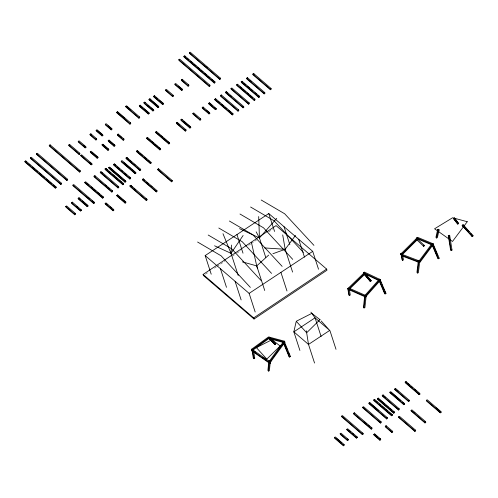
<?xml version="1.0" encoding="UTF-8"?>
<svg xmlns="http://www.w3.org/2000/svg" width="498" height="498" viewBox="0 0 498 498"><rect width="100%" height="100%" fill="white"/><g stroke="black" fill="none" stroke-linecap="round" stroke-linejoin="round"><path stroke-width="0.37" stroke-dasharray="2.49 1.87" d="M205.413 274.249L207.996 272.524M214.457 268.198L216.393 266.903M217.041 266.474L224.785 261.288M232.535 256.103L234.471 254.808M237.054 253.077L240.932 250.482M248.676 245.296L250.619 244.001M251.26 243.572L256.426 240.111M268.696 231.906L272.568 229.31"/><path stroke-width="0.75" d="M238.218 275.494L231.016 253.326L231.545 245.053M268.852 361.087L267.918 370.45L268.497 371.078L269.381 370.73L270.314 361.367L269.735 360.739L268.852 361.087L269.437 361.71L268.497 371.078M364.735 295.575L363.453 307.285L363.963 307.938L364.885 307.652L366.167 295.943L365.246 296.229L349.577 289.326L350.324 288.697L365.993 295.6L366.329 296.403L365.582 297.032L364.735 295.575L365.656 295.289M363.963 307.938L365.246 296.229L365.993 295.6M419.297 260.298L418.37 260.579L416.944 272.369L417.455 273.022L418.376 272.742L419.714 261.687M417.455 273.022L418.88 261.232L418.37 260.579L402.241 254.453L401.531 255.119L401.905 255.897L418.04 262.023L417.66 261.245L401.531 255.119M296.086 321.957L293.851 331.836L299.902 350.449M437.674 229.541L435.924 237.278L436.485 237.994L437.369 237.664L439.118 229.927L438.557 229.205L437.674 229.541L438.24 230.257L436.485 237.994M214.57 245.788L231.016 253.326L243.111 235.492M269.891 360.378L283.655 341.491L284.433 341.777L284.837 342.394L271.074 361.287L269.891 360.378L271.074 361.287M270.669 360.664L284.433 341.777M272.885 253.743L285.186 249.286L295.488 235.417M418.999 261.07L432.252 243.348L433.079 243.578L433.422 244.281L420.169 262.004L419.347 261.774L418.999 261.07L419.82 261.301L420.169 262.004M419.82 261.301L433.079 243.578M265.727 257.317L259.433 237.951L276.726 218.348M364.847 296.559L364.548 295.831L378.81 279.82M379.906 280.841L365.644 296.852L365.345 296.117L380.111 279.54L379.601 279.229L378.741 279.764L379.239 280.05L385.116 293.932L385.975 293.39L380.099 279.515L364.368 272.07L363.608 272.674L363.907 273.483L378.953 280.604M416.085 239.146L416.801 238.361L417.305 238.797L416.596 239.582L423.748 246.398L424.458 245.62L416.801 238.361M462.188 225.532L462.897 224.766L463.395 225.04L473.1 235.815L472.39 236.587L462.188 225.532L472.39 236.587M462.679 225.812L463.395 225.04M471.892 236.307L472.602 235.542L473.1 235.815M268.671 338.186L275.002 344.653L275.73 343.894L270.962 338.939M453.597 218.666L454.35 217.919L455.035 218.554L458.558 223.409L457.811 224.15L453.597 218.666L457.811 224.15M454.288 219.301L455.035 218.554M400.778 254.042L416.963 237.969L417.729 238.38L417.965 239.071L401.774 255.144L400.778 254.042L401.774 255.144M417.729 238.38L401.544 254.453L402.571 260.429L403.461 259.906L402.434 253.924L401.867 253.183L400.977 253.712L402.004 259.688L402.571 260.429M369.995 281.084L370.749 280.349L371.259 280.76L370.506 281.501L369.995 281.084L364.511 274.616M365.264 273.813L348.886 289.655L348.133 289.257L347.884 288.547L363.721 273.234M348.886 289.655L348.637 288.946L364.474 273.626M417.66 261.245L418.37 260.579M269.306 363.048L251.764 350.866L251.671 350.25L252.386 349.584L270.557 362.195L270.651 362.818L269.935 363.484L269.841 362.868L270.557 362.195M242.345 261.861L256.725 265.901L268.652 255.113M363.608 272.674L379.339 280.119L380.099 279.515L380.41 280.268M269.169 337.899L269.922 337.302L284.501 341.205L284.906 342.064M284.501 341.205L283.748 341.809L269.897 338.092M416.838 237.919L417.61 237.328L432.513 243.541L431.735 244.126L416.838 237.919L417.181 238.754M251.82 349.988L251.751 349.148L268.235 337.158L269.026 337.544L269.094 338.385L252.611 350.374M269.026 337.544L252.542 349.534L251.751 349.148M203.103 274.435L276.073 225.613L326.632 269.082L327.005 270.19L254.036 319.019L203.477 275.55L203.103 274.435L253.663 317.911L254.036 319.019M253.663 317.911L326.632 269.082M24.9 161.445L25.747 160.885L55.932 186.843L56.174 187.584L55.322 188.144L25.143 162.192L24.9 161.445L55.085 187.404L55.322 188.144M30.403 157.81L31.25 157.25L61.435 183.202L61.677 183.949L60.831 184.509L30.646 158.557L30.403 157.81L60.588 183.762L60.831 184.509M36.466 153.807L37.313 153.247L67.498 179.199L67.734 179.94L66.888 180.5L36.709 154.548L36.466 153.807L66.645 179.759L66.888 180.5M49.221 145.379L50.068 144.818L80.246 170.77L80.489 171.511L79.643 172.071L49.458 146.119L49.221 145.379L79.4 171.331L79.643 172.071M178.826 59.723L179.672 59.162L209.857 85.121L210.1 85.861L209.253 86.422L179.068 60.47L178.826 59.723L209.011 85.681L209.253 86.422M183.874 56.386L184.727 55.826L214.906 81.784L215.148 82.525L214.302 83.085L184.117 57.133L183.874 56.386L214.059 82.344L214.302 83.085M189.371 52.757L190.217 52.197L220.402 78.149L220.645 78.896L219.799 79.456L189.614 53.498L189.371 52.757L219.556 78.709L219.799 79.456M116.725 112.262L117.578 111.701L130.557 122.863L130.8 123.604L129.947 124.164L116.968 113.009L116.725 112.262L129.71 123.423L129.947 124.164M125.708 106.329L126.554 105.769L139.533 116.93L139.776 117.671L138.93 118.231L125.95 107.07L125.708 106.329L138.687 117.491L138.93 118.231M68.749 145.024L69.596 144.464L79.736 153.179L79.973 153.926L79.126 154.486L68.992 145.765L68.749 145.024L78.883 153.739L79.126 154.486M78.217 141.401L79.064 140.841L85.743 146.58L85.986 147.321L85.133 147.881L78.46 142.142L78.217 141.401L84.897 147.14L85.133 147.881M90.001 134.36L90.848 133.8L96.537 138.693L96.78 139.44L95.927 140L90.238 135.107L90.001 134.36L95.691 139.253L95.927 140M96.139 130.302L96.986 129.741L102.675 134.634L102.918 135.381L102.071 135.942L96.382 131.049L96.139 130.302L101.829 135.195L102.071 135.942M105.283 124.257L106.136 123.697L111.826 128.59L112.069 129.337L111.216 129.897L105.526 125.004L105.283 124.257L110.979 129.15L111.216 129.897M139.291 105.732L140.137 105.171L148.933 112.729L149.176 113.476L148.329 114.036L139.533 106.472L139.291 105.732L148.087 113.289L148.329 114.036M143.916 102.675L144.762 102.115L153.558 109.672L153.801 110.419L152.948 110.979L144.159 103.416L143.916 102.675L152.712 110.232L152.948 110.979M148.989 99.32L149.842 98.76L158.632 106.323L158.874 107.064L158.028 107.624L149.232 100.067L148.989 99.32L157.785 106.883L158.028 107.624M153.614 96.263L154.461 95.703L163.257 103.267L163.5 104.007L162.653 104.568L153.857 97.01L153.614 96.263L162.41 103.827L162.653 104.568M165.548 89.964L166.4 89.403L173.341 95.373L173.584 96.12L172.738 96.68L165.79 90.704L165.548 89.964L172.495 95.933L172.738 96.68M174.898 84.087L175.744 83.527L182.299 89.161L182.536 89.901L181.689 90.462L175.134 84.828L174.898 84.087L181.446 89.721L181.689 90.462M181.328 79.836L182.175 79.275L188.73 84.909L188.972 85.656L188.12 86.216L181.571 80.576L181.328 79.836L187.883 85.469L188.12 86.216M95.691 139.253L96.537 138.693M101.829 135.195L102.675 134.634M110.979 129.15L111.826 128.59M84.897 147.14L85.743 146.58M78.883 153.739L79.736 153.179M80.788 155.376L81.641 154.816L91.775 163.537L92.018 164.278L91.171 164.838L81.031 156.123L80.788 155.376L90.929 164.097L91.171 164.838M129.71 123.423L130.557 122.863M138.687 117.491L139.533 116.93M181.446 89.721L182.299 89.161M187.883 85.469L188.73 84.909M172.495 95.933L173.341 95.373M148.087 113.289L148.933 112.729M152.712 110.232L153.558 109.672M157.785 106.883L158.632 106.323M162.41 103.827L163.257 103.267M90.263 151.753L91.109 151.193L97.782 156.932L98.025 157.679L97.178 158.239L90.505 152.494L90.263 151.753L96.936 157.493L97.178 158.239M102.04 144.719L102.887 144.159L108.576 149.051L108.819 149.792L107.973 150.352L102.283 145.46L102.04 144.719L107.73 149.612L107.973 150.352M108.184 140.66L109.031 140.1L114.721 144.993L114.963 145.733L114.117 146.294L108.427 141.401L108.184 140.66L113.874 145.553L114.117 146.294M117.329 134.616L118.175 134.055L123.865 138.948L124.108 139.689L123.261 140.249L117.572 135.356L117.329 134.616L123.018 139.508L123.261 140.249M107.73 149.612L108.576 149.051M113.874 145.553L114.721 144.993M123.018 139.508L123.865 138.948M96.936 157.493L97.782 156.932M55.085 187.404L55.932 186.843M60.588 183.762L61.435 183.202M66.645 179.759L67.498 179.199M79.4 171.331L80.246 170.77M209.011 85.681L209.857 85.121M214.059 82.344L214.906 81.784M219.556 78.709L220.402 78.149M90.929 164.097L91.775 163.537M72.901 185.138L73.748 184.577L94.265 202.219L94.508 202.96L93.661 203.52L73.144 185.879L72.901 185.138L93.419 202.779L93.661 203.52M146.649 137.99L147.501 137.429L160.481 148.591L160.717 149.338L159.87 149.898L146.891 138.737L146.649 137.99L159.628 149.151L159.87 149.898M155.631 132.057L156.478 131.497L169.457 142.658L169.7 143.399L168.853 143.959L155.874 132.804L155.631 132.057L168.61 143.219L168.853 143.959M84.803 182.312L85.65 181.751L103.204 196.847L103.447 197.594L102.6 198.154L85.046 183.059L84.803 182.312L102.358 197.407L102.6 198.154M94.016 176.224L94.863 175.663L112.417 190.759L112.66 191.506L111.813 192.066L94.253 176.971L94.016 176.224L111.571 191.319L111.813 192.066M100.247 172.109L101.094 171.549L118.649 186.644L118.891 187.385L118.045 187.945L100.484 172.85L100.247 172.109L117.802 187.204L118.045 187.945M105.059 168.928L105.906 168.368L123.467 183.463L123.709 184.204L122.857 184.764L105.302 169.669L105.059 168.928L122.62 184.023L122.857 184.764M176.298 122.801L177.145 122.24L185.941 129.804L186.184 130.544L185.331 131.105L176.541 123.548L176.298 122.801L185.094 130.364L185.331 131.105M180.923 119.744L181.77 119.184L190.566 126.747L190.809 127.488L189.956 128.048L181.166 120.491L180.923 119.744L189.719 127.307L189.956 128.048M108.726 167.633L109.579 167.073L125.645 180.886L125.888 181.633L125.035 182.193L108.969 168.374L108.726 167.633L124.799 181.446L125.035 182.193M113.544 164.452L114.391 163.892L130.464 177.705L130.7 178.452L129.853 179.012L113.787 165.193L113.544 164.452L129.611 178.265L129.853 179.012M192.857 113.444L193.71 112.884L200.65 118.854L200.893 119.601L200.047 120.161L193.1 114.191L192.857 113.444L199.804 119.414L200.047 120.161M202.2 107.568L203.053 107.008L209.602 112.641L209.845 113.382L208.998 113.942L202.443 108.309L202.2 107.568L208.755 113.202L208.998 113.942M208.637 103.316L209.484 102.756L216.039 108.39L216.275 109.137L215.429 109.697L208.874 104.057L208.637 103.316L215.186 108.95L215.429 109.697M214.744 99.264L215.59 98.704L232.933 113.619L233.176 114.359L232.323 114.92L214.98 100.011L214.744 99.264L232.087 114.179L232.323 114.92M220.433 95.504L221.286 94.944L238.629 109.853L238.866 110.6L238.019 111.16L220.676 96.245L220.433 95.504L237.776 110.413L238.019 111.16M225.482 92.167L226.335 91.607L243.678 106.516L243.92 107.263L243.068 107.823L225.725 92.908L225.482 92.167L242.825 107.076L243.068 107.823M230.979 88.532L231.825 87.972L249.174 102.887L249.411 103.628L248.564 104.188L231.221 89.279L230.979 88.532L248.321 103.447L248.564 104.188M236.656 84.784L237.502 84.224L254.845 99.139L255.088 99.88L254.235 100.44L236.892 85.532L236.656 84.784L253.999 99.7L254.235 100.44M241.188 81.79L242.034 81.23L259.377 96.145L259.62 96.886L258.773 97.446L241.43 82.531L241.188 81.79L258.53 96.705L258.773 97.446M246.572 78.23L247.419 77.669L264.762 92.584L265.004 93.325L264.158 93.885L246.815 78.977L246.572 78.23L263.915 93.145L264.158 93.885M252.841 74.09L253.687 73.53L271.03 88.439L271.273 89.186L270.42 89.746L253.077 74.831L252.841 74.09L270.184 88.999L270.42 89.746M121.201 161.196L122.047 160.636L135.749 172.408L135.985 173.155L135.139 173.715L121.444 161.937L121.201 161.196L134.896 172.968L135.139 173.715M126.019 158.009L126.866 157.449L140.561 169.227L140.803 169.967L139.957 170.528L126.262 158.756L126.019 158.009L139.714 169.787L139.957 170.528M136.489 151.093L137.336 150.533L151.031 162.304L151.274 163.051L150.427 163.612L136.732 151.834L136.489 151.093L150.184 162.865L150.427 163.612M65.761 206.483L66.614 205.923L75.403 213.48L75.646 214.227L74.8 214.787L66.004 207.224L65.761 206.483L74.557 214.04L74.8 214.787M71.475 202.705L72.328 202.144L81.118 209.708L81.361 210.449L80.514 211.009L71.718 203.452L71.475 202.705L80.271 210.268L80.514 211.009M78.142 198.304L78.989 197.743L87.785 205.301L88.028 206.048L87.175 206.608L78.385 199.044L78.142 198.304L86.938 205.861L87.175 206.608M208.755 113.202L209.602 112.641M215.186 108.95L216.039 108.39M199.804 119.414L200.65 118.854M185.094 130.364L185.941 129.804M189.719 127.307L190.566 126.747M159.628 149.151L160.481 148.591M168.61 143.219L169.457 142.658M134.896 172.968L135.749 172.408M139.714 169.787L140.561 169.227M150.184 162.865L151.031 162.304M74.557 214.04L75.403 213.48M80.271 210.268L81.118 209.708M86.938 205.861L87.785 205.301M124.799 181.446L125.645 180.886M129.611 178.265L130.464 177.705M93.419 202.779L94.265 202.219M102.358 197.407L103.204 196.847M111.571 191.319L112.417 190.759M117.802 187.204L118.649 186.644M122.62 184.023L123.467 183.463M232.087 114.179L232.933 113.619M237.776 110.413L238.629 109.853M242.825 107.076L243.678 106.516M248.321 103.447L249.174 102.887M253.999 99.7L254.845 99.139M258.53 96.705L259.377 96.145M263.915 93.145L264.762 92.584M270.184 88.999L271.03 88.439M129.91 185.847L130.756 185.281L146.823 199.1L147.066 199.841L146.219 200.401L130.152 186.588L129.91 185.847L145.976 199.661L146.219 200.401M116.781 195.421L117.628 194.861L125.739 201.833L125.982 202.574L125.135 203.134L117.024 196.162L116.781 195.421L124.892 202.393L125.135 203.134M105.14 203.433L105.987 202.873L113.675 209.484L113.911 210.231L113.065 210.791L105.383 204.18L105.14 203.433L112.822 210.044L113.065 210.791M142.384 179.405L143.231 178.844L156.926 190.622L157.169 191.363L156.316 191.923L142.621 180.151L142.384 179.405L156.079 191.182L156.316 191.923M157.667 169.301L158.52 168.741L172.215 180.519L172.451 181.26L171.605 181.82L157.91 170.048L157.667 169.301L171.362 181.079L171.605 181.82M112.822 210.044L113.675 209.484M124.892 202.393L125.739 201.833M156.079 191.182L156.926 190.622M171.362 181.079L172.215 180.519M145.976 199.661L146.823 199.1M211.214 274.193L205.164 255.574L268.758 213.555L312.719 251.353L318.533 269.25M205.164 255.574L249.131 293.378L312.719 251.353M329.701 330.429L308.505 344.435L293.851 331.836L315.047 317.824L329.701 330.429L321.185 320.973M341.572 416.154L342.419 415.593L362.936 433.235L363.173 433.976L362.326 434.536L341.809 416.894L341.572 416.154L362.083 433.795L362.326 434.536M353.468 413.328L354.321 412.767L371.875 427.863L372.118 428.61L371.271 429.17L353.711 414.075L353.468 413.328L371.029 428.423L371.271 429.17M362.681 407.24L363.528 406.679L381.088 421.781L381.325 422.522L380.478 423.082L362.924 407.987L362.681 407.24L380.235 422.341L380.478 423.082M368.912 403.125L369.759 402.565L387.32 417.66L387.562 418.401L386.709 418.961L369.155 403.866L368.912 403.125L386.473 418.22L386.709 418.961M373.73 399.944L374.577 399.384L392.131 414.479L392.374 415.22L391.528 415.78L373.973 400.685L373.73 399.944L391.285 415.039L391.528 415.78M377.397 398.649L378.243 398.089L394.31 411.908L394.553 412.649L393.706 413.209L377.64 399.396L377.397 398.649L393.464 412.469L393.706 413.209M382.215 395.468L383.062 394.908L399.128 408.721L399.371 409.468L398.525 410.028L382.458 396.209L382.215 395.468L398.282 409.281L398.525 410.028M389.872 392.212L390.718 391.652L404.413 403.424L404.656 404.171L403.81 404.731L390.115 392.953L389.872 392.212L403.567 403.984L403.81 404.731M394.69 389.025L395.537 388.465L409.232 400.243L409.474 400.99L408.621 401.55L394.926 389.772L394.69 389.025L408.385 400.803L408.621 401.55M405.16 382.109L406.007 381.549L419.702 393.32L419.945 394.067L419.098 394.628L405.403 382.85L405.16 382.109L418.855 393.881L419.098 394.628M334.432 437.499L335.279 436.939L344.074 444.502L344.317 445.243L343.464 445.803L334.675 438.24L334.432 437.499L343.228 445.063L343.464 445.803M340.146 433.721L340.993 433.16L348.027 439.211L348.27 439.952L347.423 440.512L340.389 434.468L340.146 433.721L347.181 439.771L347.423 440.512M346.813 429.32L347.66 428.759L357.035 436.821L357.278 437.568L356.431 438.128L347.05 430.06L346.813 429.32L356.188 437.381L356.431 438.128M347.181 439.771L348.027 439.211M403.567 403.984L404.413 403.424M408.385 400.803L409.232 400.243M418.855 393.881L419.702 393.32M343.228 445.063L344.074 444.502M393.464 412.469L394.31 411.908M398.282 409.281L399.128 408.721M356.188 437.381L357.035 436.821M362.083 433.795L362.936 433.235M371.029 428.423L371.875 427.863M380.235 422.341L381.088 421.781M386.473 418.22L387.32 417.66M391.285 415.039L392.131 414.479M398.574 416.863L399.427 416.303L415.494 430.116L415.737 430.857L414.884 431.424L398.817 417.604L398.574 416.863L414.647 430.677L414.884 431.424M385.24 426.257L386.087 425.697L392.536 431.237L392.779 431.984L391.932 432.544L385.483 426.998L385.24 426.257L391.689 431.797L391.932 432.544M373.805 434.455L374.658 433.895L380.516 438.931L380.758 439.678L379.912 440.238L374.048 435.196L373.805 434.455L379.669 439.491L379.912 440.238M411.049 410.42L411.896 409.86L425.591 421.638L425.834 422.379L424.987 422.939L411.292 411.167L411.049 410.42L424.744 422.198L424.987 422.939M426.338 400.317L427.184 399.757L440.879 411.535L441.122 412.276L440.276 412.836L426.581 401.064L426.338 400.317L440.033 412.095L440.276 412.836M379.669 439.491L380.516 438.931M391.689 431.797L392.536 431.237M424.744 422.198L425.591 421.638M440.033 412.095L440.879 411.535M414.647 430.677L415.494 430.116M433.304 244.35L432.451 244.885L438.327 258.767L439.186 258.232L433.304 244.35L432.806 244.07M379.239 280.05L380.099 279.515L380.397 280.324L379.638 280.928L379.339 280.119M289.101 356.767L289.967 356.244L290.459 356.518L289.593 357.041L289.101 356.767L283.58 343.396M402.434 253.924L401.544 254.453L400.977 253.712M347.834 288.597L348.731 288.081L349.291 288.809L350.256 295.065L349.359 295.582L348.799 294.853L347.834 288.597L348.401 289.326L349.359 295.582M348.401 289.326L349.291 288.809M252.53 350.181L253.42 349.664L254.733 358.187L253.843 358.703L253.277 357.975L251.963 349.453M269.437 361.71L270.314 361.367M438.24 230.257L439.118 229.927M448.281 235.498L449.7 235.461L452.01 250.052L451.088 250.363L450.59 250.089L448.281 235.498L449.7 235.461M264.743 247.942L285.186 249.286L292.594 272.082M269.574 338.758L283.424 342.468M379.32 279.247L380.111 279.54M364.548 295.831L365.345 296.117M284.059 342.107L284.837 342.394M417.89 239.052L431.368 244.674M364.903 296.733L349.92 290.129L349.577 289.326M239.526 228.65L259.433 237.951L258.699 216.555M347.884 288.547L348.637 288.946M417.965 239.071L416.963 237.969M284.159 342.17L284.651 342.443L290.459 356.518M451.512 249.772L452.01 250.052M438.682 257.945L439.186 258.232M438.327 258.767L437.829 258.481L432.245 245.296M385.975 293.39L384.593 291.025M385.116 293.932L384.618 293.646L379.327 281.152M261.189 200.003L284.663 213.767L313.939 245.371M250.587 207.012L274.068 220.77L303.344 252.374M239.986 214.016L263.467 227.773L292.743 259.377M229.391 221.019L252.872 234.776L282.148 266.38M218.79 228.022L242.271 241.779L271.547 273.383M208.195 235.025L231.67 248.782L260.952 280.386M197.594 242.028L221.075 255.791L250.351 287.396M253.731 351.071L255.611 352.372M263.131 357.595L265.633 359.332M251.671 350.25L269.219 362.432M363.509 273.439L370.506 281.501M275.226 343.471L275.73 343.894M249.971 80.402L251.129 81.398M244.008 83.465L245.744 84.953M247.481 86.447L249.212 87.941M251.527 89.926L252.679 90.922M254.995 92.908L256.153 93.904M258.462 95.89L259.62 96.886M240.055 86.957L241.791 88.451M243.522 89.939L245.259 91.433M246.996 92.921L248.726 94.415M250.463 95.902L252.193 97.396M423.954 245.184L424.458 245.62M423.244 245.962L423.748 246.398M206.135 66.415L207.293 67.417M187.285 58.571L188.449 59.567M190.771 61.565L191.929 62.561M194.251 64.559L195.994 66.053M197.737 67.554L199.474 69.048M201.217 70.548L202.96 72.042M204.703 73.542L206.44 75.036M208.183 76.536L209.926 78.03M211.669 79.531L213.405 81.025M227.729 93.344L226.335 91.607M230.045 95.33L231.197 96.326M218.143 101.436L219.879 102.93M221.61 104.418L223.347 105.912M225.084 107.4L226.814 108.894M228.551 110.388L230.86 112.374M211.911 105.377L209.726 103.497L209.484 102.756M214.638 107.724L216.275 109.137M178.172 86.148L182.536 89.901M206.57 110.568L209.845 113.382M155.88 97.452L157.636 98.965M159.397 100.478L161.153 101.99M162.323 102.999L163.5 104.007M183.774 121.444L186.115 123.454M187.292 124.463L190.809 127.488M151.255 100.509L149.842 98.76M152.425 101.517L158.289 106.56M177.388 122.987L179.734 124.998M147.937 105.377L149.107 106.385M150.869 107.898L153.801 110.419M140.965 106.416L142.727 107.929M143.897 108.938L146.244 110.954M147.414 111.963L149.176 113.476M126.797 106.51L130.924 110.064M157.903 133.259L159.08 134.273M160.848 135.792L162.622 137.317M163.798 138.332L166.158 140.355M167.34 141.37L169.7 143.399M124.307 118.026L117.814 112.448L117.578 111.701M148.921 139.191L150.103 140.206M151.871 141.725L153.639 143.25M155.413 144.769L157.181 146.294M158.358 147.308L160.717 149.338M108.085 125.913L110.357 127.868M118.985 135.288L121.263 137.243M138.718 152.257L137.336 150.533M140.43 153.726L142.142 155.202M144.426 157.163L146.138 158.632M148.423 160.599L149.562 161.576M407.389 383.273L409.101 384.742M411.385 386.709L412.525 387.687M414.809 389.654L415.948 390.631M418.799 393.084L419.945 394.067M435.987 407.862L441.122 412.276M97.801 130.974L102.918 135.381M110.413 141.818L109.031 140.1M111.546 142.802L114.963 145.733M128.247 159.173L126.866 157.449M129.959 160.649L131.671 162.118M133.956 164.085L135.095 165.062M396.918 390.189L398.058 391.173M103.13 144.899L108.819 149.792M124.002 162.846L130.85 168.735M131.995 169.718L134.273 171.679M144.613 180.569L143.231 178.844M146.898 182.529L148.037 183.513M150.888 185.966L152.033 186.949M390.961 392.393L397.236 397.79M398.381 398.774L400.66 400.734M402.372 402.21L404.656 404.171M413.85 412.076L414.996 413.06M115.785 165.622L114.391 163.892M117.503 167.098L119.227 168.579M121.518 170.553L122.67 171.542M124.961 173.516L126.112 174.499M128.982 176.971L130.7 178.452M384.45 396.638L385.601 397.622M83.757 145.41L85.986 147.321M92.466 152.892L98.025 157.679M109.821 167.814L114.409 171.766M115.555 172.75L121.867 178.178M123.018 179.168L125.888 181.633M132.144 187.011L130.756 185.281M134.441 188.991L135.587 189.975M145.92 198.858L147.066 199.841M384.798 404.258L378.486 398.836L378.243 398.089M385.95 405.248L388.241 407.221M389.965 408.702L391.683 410.184M393.408 411.659L394.553 412.649M107.319 170.117L105.906 168.368M109.074 171.623L110.83 173.136M112.585 174.642L114.341 176.155M115.511 177.157L117.858 179.174M119.028 180.176L121.369 182.193M122.539 183.196L123.709 184.204M375.99 401.133L377.16 402.135M379.501 404.152L380.671 405.154M382.427 406.667L384.182 408.173M385.938 409.686L387.693 411.192M389.448 412.705L392.374 415.22M89.764 162.342L92.018 164.278M101.337 172.289L102.507 173.298M378.194 410.352L370.002 403.305L369.759 402.565M119.028 196.598L121.344 198.59M122.508 199.586L124.824 201.578M105.053 184.963L106.223 185.972M108.564 187.983L109.734 188.991M87.648 184.005L88.818 185.013M91.159 187.024L92.329 188.032M94.085 189.539L95.84 191.051M97.596 192.558L99.351 194.071M101.106 195.577L103.447 197.594M364.511 422.067L366.267 423.58M368.022 425.087L369.777 426.599M106.23 203.62L107.873 205.033M110.07 206.925L111.172 207.865M375.486 435.14L377.826 437.157M379.003 438.165L380.758 439.678M88.644 197.918L89.814 198.926M92.161 200.943L94.508 202.96M362.002 432.967L363.173 433.976M80.402 199.493L78.989 197.743M82.164 201.005L83.919 202.518M85.681 204.031L88.028 206.048M349.073 430.509L350.243 431.517M352.59 433.534L353.761 434.542M356.107 436.559L357.278 437.568M28.89 164.128L30.054 165.124M32.376 167.123L34.113 168.617M35.856 170.117L37.599 171.611M39.342 173.111L41.079 174.611M42.822 176.105L44.565 177.605M46.308 179.099L48.045 180.6M49.788 182.094L51.531 183.594M53.267 185.088L56.174 187.584M76.673 206.415L77.844 207.423M80.19 209.44L81.361 210.449M347.1 438.95L348.27 439.952M336.106 438.184L341.385 442.722M458.558 223.409L454.35 217.919M269.928 337.968L268.87 336.866L269.374 337.289L268.646 338.055L275.002 344.653M462.897 224.766L469.029 231.57M470.56 233.269L472.602 235.542M365.277 273.707L371.259 280.76M365.762 274.466L370.749 280.349M254.173 357.458L254.733 358.187M310.926 312.153L315.047 317.824L321.098 336.443M256.153 231.831L259.433 237.951M433.098 244.761L436.335 252.393M436.92 253.781L437.804 255.866M379.601 279.229L381.07 282.702M381.655 284.09L382.539 286.169M383.124 287.558L384.008 289.637M285.03 344.28L285.902 346.39M286.481 347.803L287.352 349.913M288.51 352.727L289.382 354.837M284.072 343.67L289.593 357.041M222.986 233.711L231.016 253.326M431.735 244.126L432.077 244.966M406.007 381.549L406.25 382.29M395.537 388.465L395.779 389.212M383.062 394.908L383.304 395.649M386.087 425.697L386.33 426.437M374.577 399.384L374.82 400.124M374.658 433.895L374.894 434.636M253.687 73.53L253.93 74.27M329.962 330.709L336.013 349.322M247.419 77.669L247.662 78.416M298.682 239.283L304.496 257.18M354.321 412.767L354.557 413.514M242.034 81.23L242.277 81.971M284.022 226.683L289.842 244.58M237.502 84.224L237.745 84.971M268.758 213.555L274.572 231.452M314.555 363.048L308.505 344.435L306.345 330.778M280.922 272.369L286.973 290.981M221.286 94.944L221.523 95.684M215.59 98.704L215.833 99.451M251.428 242.389L256.725 265.901L264.724 290.502M203.053 107.008L203.29 107.749M184.727 55.826L184.963 56.573M236.961 234.564L243.005 253.177M182.175 79.275L182.417 80.016M249.131 293.378L255.175 311.991M235.087 281.308L241.138 299.921M181.77 119.184L182.013 119.931M220.433 268.708L226.484 287.321M154.461 95.703L154.704 96.45M156.478 131.497L156.721 132.244M144.762 102.115L145.005 102.856M140.137 105.171L140.38 105.912M158.52 168.741L158.756 169.488M147.501 137.429L147.738 138.176M118.175 134.055L118.418 134.796M117.628 194.861L117.87 195.602M90.848 133.8L91.09 134.547M94.863 175.663L95.106 176.41M69.596 144.464L69.838 145.204M72.328 202.144L72.565 202.891M50.068 144.818L50.31 145.559M25.747 160.885L25.989 161.632M256.725 265.901L257.491 268.372M282.708 234.919L285.186 249.286M449.202 235.187L449.57 237.49M448.779 235.772L451.088 250.363M252.635 350.891L253.843 358.703M467.249 221.722L452.47 241.474L434.58 228.775L452.614 217.757L467.249 221.722M280.144 345.986L266.81 359.095L256.389 347.616L271.97 339.717L280.144 345.986M319.996 319.654L306.662 332.764L296.242 321.285L311.816 313.379L319.996 319.654"/></g></svg>
